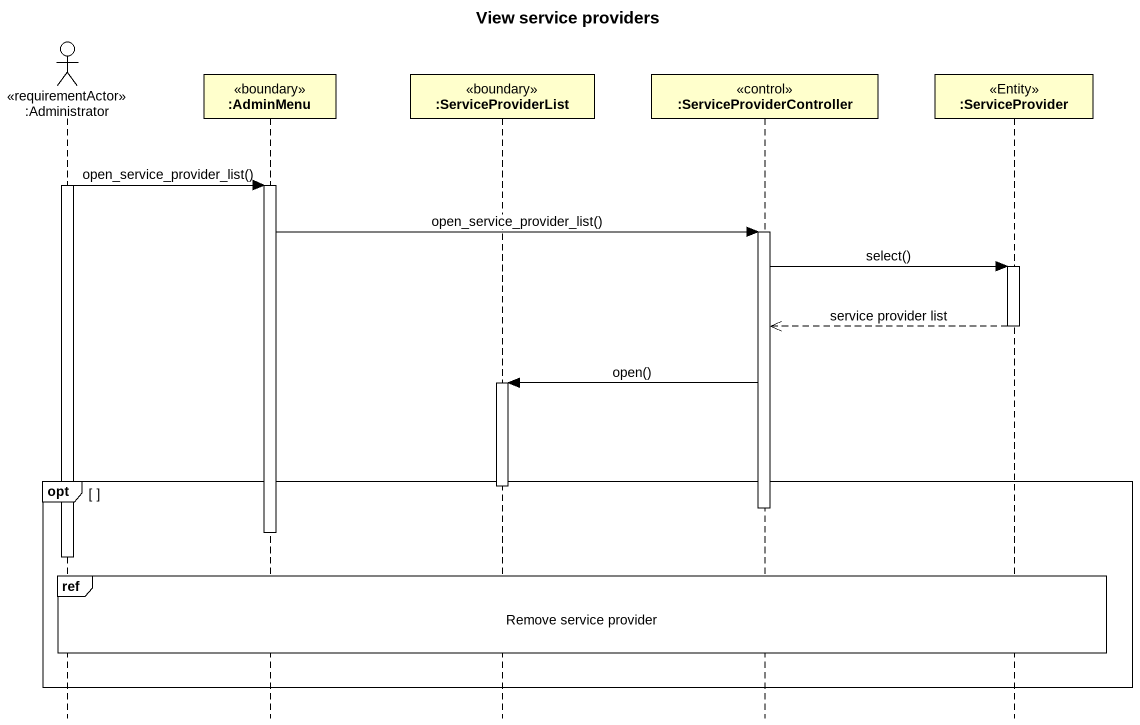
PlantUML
@startuml
title View service providers
hide footbox
actor ":Administrator" as Administrator <<requirementActor>>
participant ":AdminMenu" as AdminMenu <<boundary>>
participant ":ServiceProviderList" as ServiceProviderList <<boundary>>
participant ":ServiceProviderController" as ServiceProviderController <<control>>
participant ":ServiceProvider" as ServiceProvider <<Entity>>

activate Administrator
Administrator -> AdminMenu : open_service_provider_list()
activate AdminMenu
AdminMenu -> ServiceProviderController : open_service_provider_list()
activate ServiceProviderController
ServiceProviderController -> ServiceProvider : select()
activate ServiceProvider
ServiceProvider -->> ServiceProviderController : service provider list
deactivate ServiceProvider
ServiceProviderController -> ServiceProviderList : open()
activate ServiceProviderList
opt
  deactivate ServiceProviderList
  deactivate ServiceProviderController
  deactivate AdminMenu
  deactivate Administrator
  ref over Administrator, AdminMenu, ServiceProviderList, ServiceProviderController, ServiceProvider : Remove service provider
end
@enduml
